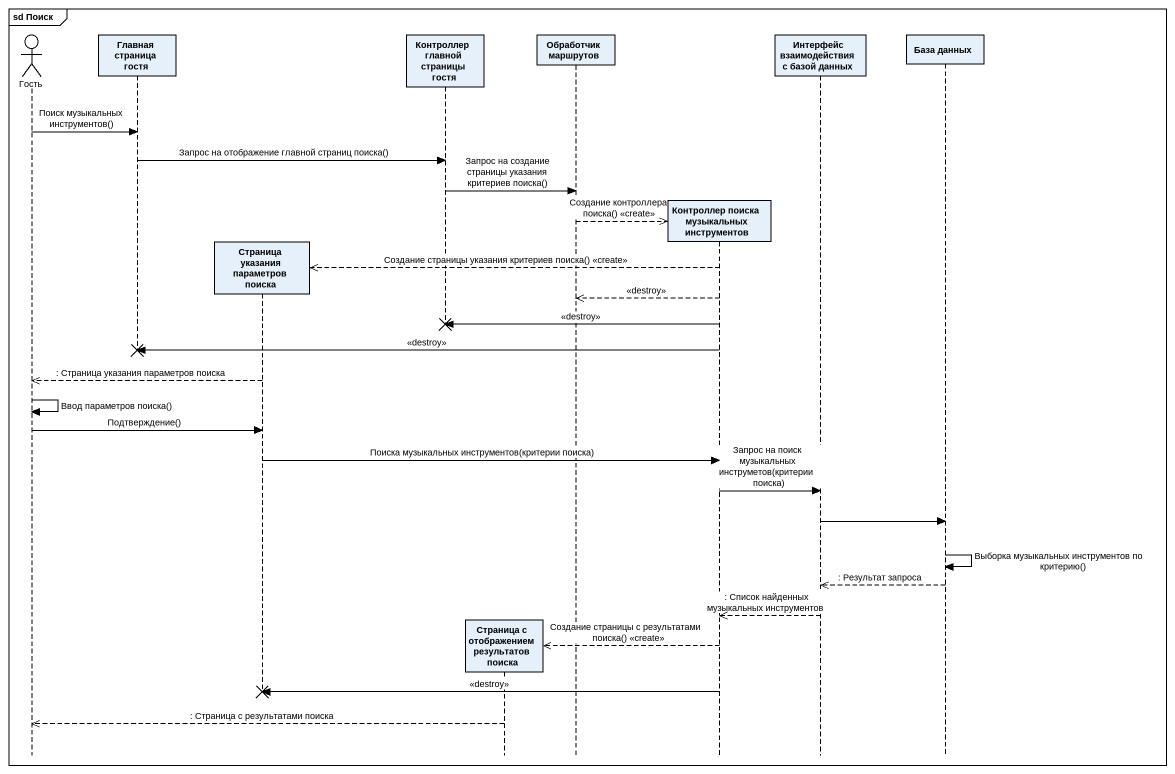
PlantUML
@startuml
mainframe sd Поиск
hide footbox
actor Гость
participant "Главная страница гостя" as Главная_страница_гостя
participant "Страница указания параметров поиска" as Страница_указания
participant "Контроллер главной страницы гостя" as Контроллер_главной_страницы
participant "Страница с отображением результатов поиска" as Страница_с_отображением
participant "Обработчик маршрутов" as Обработчик_маршрутов
participant "Контроллер поиска музыкальных инструментов" as Контроллер_поиска
participant "Интерфейс взаимодействия с базой данных" as Интерфейс_взаимодействия_с
participant "База данных" as База_данных

Гость -> Главная_страница_гостя : Поиск музыкальных инструментов()
Главная_страница_гостя -> Контроллер_главной_страницы : Запрос на отображение главной страниц поиска()
Контроллер_главной_страницы -> Обработчик_маршрутов : Запрос на создание страницы указания критериев поиска()
Обработчик_маршрутов -->> Контроллер_поиска ** : Создание контроллера поиска() <<create>>
Контроллер_поиска -->> Страница_указания ** : Создание страницы указания критериев поиска() <<create>>
Контроллер_поиска -->> Обработчик_маршрутов : <<destroy>>
Контроллер_поиска -> Контроллер_главной_страницы !! : <<destroy>>
Контроллер_поиска -> Главная_страница_гостя !! : <<destroy>>
Страница_указания -->> Гость : : Страница указания параметров поиска
Гость -> Гость : Ввод параметров поиска()
Гость -> Страница_указания : Подтверждение()
Страница_указания -> Контроллер_поиска : Поиска музыкальных инструментов(критерии поиска)
Контроллер_поиска -> Интерфейс_взаимодействия_с : Запрос на поиск музыкальных инструметов(критерии поиска)
Интерфейс_взаимодействия_с -> База_данных
База_данных -> База_данных : Выборка музыкальных инструментов по критерию()
База_данных -->> Интерфейс_взаимодействия_с : : Результат запроса
Интерфейс_взаимодействия_с -->> Контроллер_поиска : : Список найденных музыкальных инструментов
Контроллер_поиска -->> Страница_с_отображением ** : Создание страницы с результатами поиска() <<create>>
Контроллер_поиска -> Страница_указания !! : <<destroy>>
Страница_с_отображением -->> Гость : : Страница с результатами поиска
@enduml
